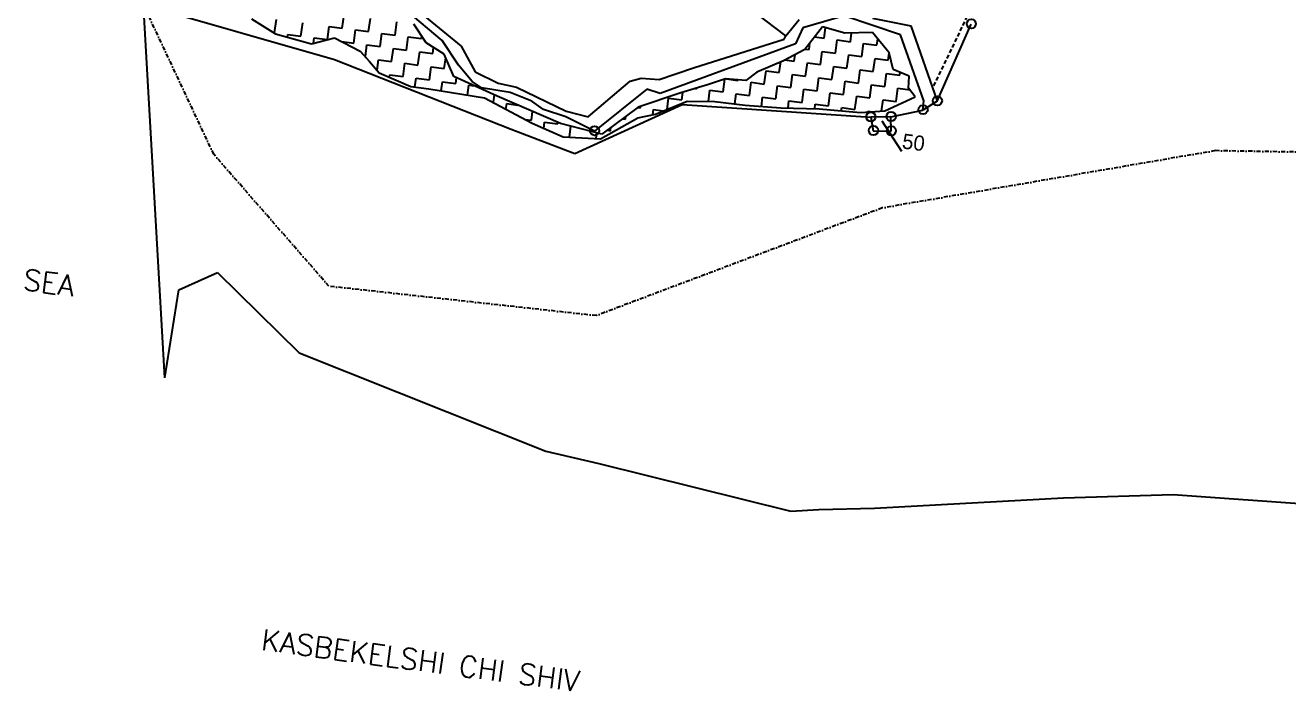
# Model space of a CAD drawing. Header units: metres. Extents: x 291285 to 296393, y 1982985 to 1990470.
# Drawn here: x 293072 to 294624, y 1983062 to 1983879 of the extents above; entities that cross this region are included whole.
import ezdxf

# ---------------------------------------------------------------- set-up
doc = ezdxf.new("R2010")
doc.units = ezdxf.units.M
doc.linetypes.add('DASHDOT', pattern=[1, 0.5, -0.25, 0, -0.25])
doc.linetypes.add('DASHED', pattern=[0.75, 0.5, -0.25])
for name, color, linetype in [('LINE_FOOTPATH', 1, 'DASHED'), ('OFF', 1, 'Continuous'), ('POLY_HATCH', 12, 'Continuous'), ('POLY_PARCEL', 6, 'Continuous'), ('POLY_ROAD', 30, 'Continuous'), ('POLY_WATER', 4, 'Continuous'), ('SYM_STONE', 1, 'Continuous'), ('TEXT_MAPOUT', 7, 'Continuous'), ('TEXT_PARCEL', 7, 'Continuous'), ('V_BOUND_STREAM_LINE', 7, 'DASHDOT')]:
    doc.layers.add(name, color=color, linetype=linetype)
doc.styles.get("Standard").update_dxf_attribs({"font": 'simplex.shx'})
doc.styles.add('TEXT_MAP', font='')
doc.styles.get('TEXT_MAP').set_extended_font_data('Kruti Dev 050')
doc.dimstyles.get("Standard").update_dxf_attribs({"dimtxt": 0.18, "dimasz": 0.18, "dimexe": 0.18, "dimexo": 0.0625, "dimgap": 0.09, "dimtad": 0, "dimtih": 1, "dimtoh": 1, "dimdec": 4, "dimzin": 0, "dimdsep": 46, "dimtxsty": 'Standard', "dimcen": 0.09, "dimadec": 0, "dimazin": 0, "dimtfac": 1, "dimtdec": 4, "dimtofl": 0, "dimtmove": 0, "dimatfit": 3, "dimfxl": 1, "dimtolj": 1, "dimtzin": 0, "dimarcsym": 0})

msp = doc.modelspace()

# ---------------------------------------------------------------- linework, layer by layer
at = {"layer": 'LINE_FOOTPATH', "ltscale": 10}
msp.add_line((294228.5, 1983890.3), (294186.9, 1983803.6), dxfattribs=at)
at = {"layer": 'OFF'}
for p, q in [((293243.4, 1983446.3), (293217.4, 1983904.1)), ((294191.9, 1983786), (294174.2, 1983775))]:
    msp.add_line(p, q, dxfattribs=at)
at = {"layer": 'POLY_HATCH', "linetype": 'Continuous'}
for p, q in [((293461.4, 1983875.6), (293463.6, 1983891.8)), ((293378.3, 1983870.1), (293380.5, 1983886.3)), ((293410.7, 1983865.8), (293412.9, 1983882)), ((293443.1, 1983861.5), (293445.2, 1983877.7)), ((293445.2, 1983877.7), (293461.4, 1983875.6)), ((293475.5, 1983857.2), (293477.6, 1983873.4)), ((293477.6, 1983873.4), (293493.8, 1983871.3)), ((293493.8, 1983871.3), (293496, 1983887.5)), ((293526.2, 1983867), (293528.4, 1983883.2)), ((294053, 1983863.2), (294054.7, 1983876.1)), ((293376.8, 1983870.3), (293378.3, 1983870.1)), ((293394.1, 1983864.5), (293394.5, 1983868)), ((293394.5, 1983868), (293410.7, 1983865.8)), ((293426, 1983856.8), (293426.9, 1983863.7)), ((293426.9, 1983863.7), (293443.1, 1983861.5)), ((293460.7, 1983859.2), (293475.5, 1983857.2)), ((293507.9, 1983853), (293510, 1983869.2)), ((293510, 1983869.2), (293526.2, 1983867)), ((293540.3, 1983848.7), (293542.4, 1983864.9)), ((293542.4, 1983864.9), (293558.6, 1983862.7)), ((293558.6, 1983862.7), (293559, 1983865.8)), ((294034.6, 1983849.2), (294035.7, 1983857.6)), ((294041.4, 1983864.8), (294053, 1983863.2)), ((294067, 1983844.9), (294069.2, 1983861.1)), ((294069.2, 1983861.1), (294085.3, 1983858.9)), ((294085.3, 1983858.9), (294086.8, 1983869.6)), ((294099.4, 1983840.6), (294101.5, 1983856.8)), ((294101.5, 1983856.8), (294117.7, 1983854.7)), ((294117.7, 1983854.7), (294118.8, 1983862.4)), ((293489.8, 1983840.6), (293491.7, 1983855.1)), ((293491.7, 1983855.1), (293507.9, 1983853)), ((293521.9, 1983834.6), (293524.1, 1983850.8)), ((293524.1, 1983850.8), (293540.3, 1983848.7)), ((293554.3, 1983830.3), (293556.5, 1983846.5)), ((293556.5, 1983846.5), (293572.6, 1983844.4)), ((293572.6, 1983844.4), (293573.6, 1983851.7)), ((294016.3, 1983835.1), (294017.3, 1983843.1)), ((294029.7, 1983849.8), (294034.6, 1983849.2)), ((294048.7, 1983830.8), (294050.8, 1983847)), ((294050.8, 1983847), (294067, 1983844.9)), ((294081.1, 1983826.6), (294083.2, 1983842.7)), ((294083.2, 1983842.7), (294099.4, 1983840.6)), ((294131.8, 1983836.3), (294132.9, 1983844.7)), ((293504.1, 1983824.1), (293505.7, 1983836.8)), ((293505.7, 1983836.8), (293521.9, 1983834.6)), ((293536, 1983816.3), (293538.1, 1983832.5)), ((293538.1, 1983832.5), (293554.3, 1983830.3)), ((293568.4, 1983812), (293570.5, 1983828.2)), ((293570.5, 1983828.2), (293586.7, 1983826.1)), ((293586.7, 1983826.1), (293588.4, 1983839.3)), ((293998, 1983821.1), (293999.7, 1983834.1)), ((294005, 1983836.6), (294016.3, 1983835.1)), ((294030.3, 1983816.8), (294032.5, 1983833)), ((294032.5, 1983833), (294048.7, 1983830.8)), ((294062.7, 1983812.5), (294064.9, 1983828.7)), ((294064.9, 1983828.7), (294081.1, 1983826.6)), ((294113.4, 1983822.3), (294115.6, 1983838.5)), ((294115.6, 1983838.5), (294131.8, 1983836.3)), ((293519.4, 1983815.4), (293519.8, 1983818.4)), ((293519.8, 1983818.4), (293536, 1983816.3)), ((293550.7, 1983803.4), (293552.2, 1983814.1)), ((293552.2, 1983814.1), (293568.4, 1983812)), ((293600.7, 1983807.7), (293601.7, 1983814.9)), ((293928.9, 1983797.3), (293931, 1983812.9)), ((293933.3, 1983813.2), (293947.2, 1983811.3)), ((293947.2, 1983811.3), (293947.3, 1983812)), ((293979.6, 1983807), (293981.8, 1983823.2)), ((293981.8, 1983823.2), (293998, 1983821.1)), ((294012, 1983802.7), (294014.1, 1983818.9)), ((294014.1, 1983818.9), (294030.3, 1983816.8)), ((294044.4, 1983798.5), (294046.5, 1983814.6)), ((294046.5, 1983814.6), (294062.7, 1983812.5)), ((294076.8, 1983794.2), (294078.9, 1983810.4)), ((294078.9, 1983810.4), (294095.1, 1983808.2)), ((294095.1, 1983808.2), (294097.3, 1983824.4)), ((294097.3, 1983824.4), (294113.4, 1983822.3)), ((294127.5, 1983803.9), (294129.6, 1983820.1)), ((294129.6, 1983820.1), (294145.8, 1983818)), ((294145.8, 1983818), (294146.3, 1983821.4)), ((293583, 1983798.5), (293584.6, 1983809.9)), ((293584.6, 1983809.9), (293600.7, 1983807.7)), ((293615.3, 1983793.3), (293616.9, 1983805.6)), ((293616.9, 1983805.6), (293624, 1983804.6)), ((293878.2, 1983787.5), (293879.4, 1983796.8)), ((293895.2, 1983801.7), (293896.5, 1983801.5)), ((293896.5, 1983801.5), (293896.6, 1983802.1)), ((293910.9, 1983785.7), (293912.7, 1983799.4)), ((293912.7, 1983799.4), (293928.9, 1983797.3)), ((293943.4, 1983782.5), (293945.1, 1983795.1)), ((293945.1, 1983795.1), (293961.3, 1983793)), ((293961.3, 1983793), (293963.4, 1983809.2)), ((293963.4, 1983809.2), (293979.6, 1983807)), ((293993.7, 1983788.7), (293995.8, 1983804.9)), ((293995.8, 1983804.9), (294012, 1983802.7)), ((294026.1, 1983784.4), (294028.2, 1983800.6)), ((294028.2, 1983800.6), (294044.4, 1983798.5)), ((294058.4, 1983780.1), (294060.6, 1983796.3)), ((294060.6, 1983796.3), (294076.8, 1983794.2)), ((294109.2, 1983789.9), (294111.3, 1983806.1)), ((294111.3, 1983806.1), (294127.5, 1983803.9)), ((294141.5, 1983785.6), (294143.7, 1983801.8)), ((294143.7, 1983801.8), (294158.5, 1983799.8)), ((293644.3, 1983785.5), (293647.2, 1983785.1)), ((293647.2, 1983785.1), (293648.3, 1983793.5)), ((293662.4, 1983775.9), (293663.4, 1983783)), ((293663.4, 1983783), (293676.6, 1983781.2)), ((293827.5, 1983777.7), (293827.7, 1983779.5)), ((293860.2, 1983775.9), (293862, 1983789.6)), ((293862, 1983789.6), (293878.2, 1983787.5)), ((293976, 1983779.5), (293977.5, 1983790.8)), ((293977.5, 1983790.8), (293993.7, 1983788.7)), ((294008.7, 1983777.5), (294009.9, 1983786.5)), ((294009.9, 1983786.5), (294026.1, 1983784.4)), ((294041.5, 1983776.5), (294042.2, 1983782.3)), ((294042.2, 1983782.3), (294058.4, 1983780.1)), ((294090.8, 1983775.8), (294093, 1983792)), ((294093, 1983792), (294109.2, 1983789.9)), ((294123.5, 1983773.7), (294125.4, 1983787.7)), ((294125.4, 1983787.7), (294141.5, 1983785.6)), ((293693.6, 1983762.5), (293695.1, 1983773.3)), ((293805.4, 1983764.2), (293809.1, 1983763.7)), ((293809.1, 1983763.7), (293809.6, 1983767.3)), ((293824.3, 1983778.1), (293827.5, 1983777.7)), ((293842.8, 1983769.5), (293843.6, 1983775.6)), ((293843.6, 1983775.6), (293855.5, 1983774)), ((294074.1, 1983774), (294074.6, 1983778)), ((294074.6, 1983778), (294090.8, 1983775.8)), ((294106.9, 1983772.6), (294107, 1983773.7)), ((294107, 1983773.7), (294112.6, 1983772.9)), ((293685.6, 1983763.5), (293693.6, 1983762.5)), ((293708.8, 1983752.6), (293709.8, 1983760.3)), ((293709.8, 1983760.3), (293726, 1983758.2)), ((293726, 1983758.2), (293726.2, 1983759.9)), ((293740.3, 1983741.7), (293742.1, 1983755.3)), ((293786.5, 1983750.2), (293790.8, 1983749.6)), ((293790.8, 1983749.6), (293791.3, 1983753.8)), ((293773, 1983740.1), (293773.9, 1983746.9))]:
    msp.add_line(p, q, dxfattribs=at)
at = {"layer": 'POLY_HATCH'}
for p, q in [((293349.8, 1983887.1), (293379.4, 1983868.7)), ((293564.6, 1983857.4), (293549.2, 1983880.7)), ((294051.1, 1983877.2), (294029.3, 1983849.4)), ((294078.6, 1983869.4), (294051.1, 1983877.2)), ((293379.4, 1983868.7), (293423.8, 1983856.2)), ((293423.8, 1983856.2), (293451.8, 1983863.7)), ((293451.8, 1983863.7), (293483.5, 1983847.5)), ((293586.5, 1983843.6), (293564.6, 1983857.4)), ((294112.5, 1983870.1), (294078.6, 1983869.4)), ((294132.7, 1983845.4), (294112.5, 1983870.1)), ((293483.5, 1983847.5), (293494.9, 1983834.8)), ((293598.5, 1983816.4), (293586.5, 1983843.6)), ((294029.3, 1983849.4), (294003, 1983835.6)), ((294138, 1983824.8), (294132.7, 1983845.4)), ((293494.9, 1983834.8), (293506.9, 1983820.8)), ((294003, 1983835.6), (293970.5, 1983821.4)), ((293506.9, 1983820.8), (293545.7, 1983804.1)), ((293651.4, 1983792), (293598.5, 1983816.4)), ((293932.1, 1983813.2), (293911, 1983806.6)), ((293956.8, 1983811.2), (293932.1, 1983813.2)), ((293970.5, 1983821.4), (293956.8, 1983811.2)), ((294157.6, 1983816.7), (294138, 1983824.8)), ((294156.7, 1983802.1), (294157.6, 1983816.7)), ((293545.7, 1983804.1), (293567.7, 1983801)), ((293567.7, 1983801), (293635.9, 1983790)), ((293877.2, 1983796.2), (293824.9, 1983778.6)), ((293911, 1983806.6), (293877.2, 1983796.2)), ((294165, 1983791.4), (294156.7, 1983802.1)), ((293635.9, 1983790), (293694.6, 1983758.8)), ((293729.2, 1983758.7), (293651.4, 1983792)), ((293846.2, 1983770.2), (293885, 1983786)), ((293885, 1983786), (293918.8, 1983785.7)), ((293918.8, 1983785.7), (293956, 1983780.9)), ((293956, 1983780.9), (293999.8, 1983777.8)), ((294127.7, 1983773.9), (294165, 1983791.4)), ((293778.4, 1983739.8), (293824.3, 1983765.4)), ((293824.9, 1983778.6), (293779.9, 1983745.3)), ((293824.3, 1983765.4), (293846.2, 1983770.2)), ((293999.8, 1983777.8), (294047.1, 1983776.4)), ((294047.1, 1983776.4), (294097.9, 1983772)), ((294097.9, 1983772), (294127.7, 1983773.9)), ((293694.6, 1983758.8), (293732.7, 1983742.1)), ((293779.9, 1983745.3), (293729.2, 1983758.7)), ((293732.7, 1983742.1), (293778.4, 1983739.8))]:
    msp.add_line(p, q, dxfattribs=at)
at = {"layer": 'POLY_PARCEL'}
for p, q in [((294006, 1983866.2), (293774.5, 1984042.5)), ((294135.1, 1983766.6), (294110.2, 1983766.2))]:
    msp.add_line(p, q, dxfattribs=at)
at = {"layer": 'POLY_ROAD'}
for p, q in [((293584.2, 1983860.4), (293540.1, 1983897.3)), ((293549, 1983901.2), (293607.2, 1983853.6)), ((294077.5, 1983890.7), (294027.1, 1983876.2)), ((294146.8, 1983867.5), (294077.5, 1983890.7)), ((294112.4, 1983888), (294159.7, 1983878.4)), ((294006, 1983866.2), (294022.3, 1983886.1)), ((294027.1, 1983876.2), (294017.9, 1983856.2)), ((294159.7, 1983878.4), (294191.9, 1983786)), ((293604.2, 1983830.2), (293584.2, 1983860.4)), ((293892.8, 1983826.8), (294003.9, 1983862.2)), ((294003.9, 1983862.2), (294006, 1983866.2)), ((294175.3, 1983786.5), (294146.8, 1983867.5)), ((293607.2, 1983853.6), (293624.6, 1983821.8)), ((294017.9, 1983856.2), (293851.9, 1983795.5)), ((293620.7, 1983810), (293604.2, 1983830.2)), ((293850.7, 1983812.4), (293892.8, 1983826.8)), ((293624.6, 1983821.8), (293652.7, 1983808)), ((293763.5, 1983766.6), (293814.8, 1983810.5)), ((293814.8, 1983810.5), (293828.6, 1983814.4)), ((293828.6, 1983814.4), (293850.7, 1983812.4)), ((293632.5, 1983802.3), (293620.7, 1983810)), ((293667.6, 1983796.7), (293632.5, 1983802.3)), ((293652.7, 1983808), (293675.2, 1983803.2)), ((293694.1, 1983785.9), (293667.6, 1983796.7)), ((293675.2, 1983803.2), (293736.5, 1983773.5)), ((293835.3, 1983800.6), (293770.9, 1983749.2)), ((293851.9, 1983795.5), (293835.3, 1983800.6)), ((293708.5, 1983775.8), (293694.1, 1983785.9)), ((294174.2, 1983775), (294175.3, 1983786.5)), ((293736, 1983766.9), (293708.5, 1983775.8)), ((293770.9, 1983749.2), (293736, 1983766.9)), ((293736.5, 1983773.5), (293763.5, 1983766.6))]:
    msp.add_line(p, q, dxfattribs=at)
at = {"layer": 'POLY_WATER'}
for p, q in [((293217.4, 1983904.1), (293451.8, 1983837)), ((294191.9, 1983786), (294233.6, 1983880.4)), ((293451.8, 1983837), (293668.9, 1983751.7)), ((293746.8, 1983721.9), (293878.9, 1983781.7)), ((293878.9, 1983781.7), (294110.2, 1983766.2)), ((294110.2, 1983766.2), (294113.4, 1983749.5)), ((294135.1, 1983766.6), (294174.2, 1983775)), ((294135.4, 1983749.2), (294135.1, 1983766.6)), ((293668.9, 1983751.7), (293746.8, 1983721.9)), ((294113.4, 1983749.5), (294135.4, 1983749.2)), ((293260.8, 1983554.4), (293308, 1983575.7)), ((293308, 1983575.7), (293408.6, 1983476.8)), ((293243.4, 1983446.3), (293260.8, 1983554.4)), ((293408.6, 1983476.8), (293711.4, 1983356.3)), ((293711.4, 1983356.3), (293776.5, 1983341.1)), ((293776.5, 1983341.1), (294012.3, 1983282.6)), ((294114.9, 1983286.4), (294347, 1983298.8)), ((294347, 1983298.8), (294481.7, 1983303.1)), ((294481.7, 1983303.1), (294716.8, 1983286.1)), ((294012.3, 1983282.6), (294046.5, 1983284.7)), ((294046.5, 1983284.7), (294114.9, 1983286.4))]:
    msp.add_line(p, q, dxfattribs=at)
at = {"layer": 'SYM_STONE'}
for centre in [(294233.8, 1983880.9), (294174.5, 1983775.5), (294192.1, 1983786.5), (294110.4, 1983766.7), (294135.3, 1983767.1), (293771.1, 1983749.7), (294113.6, 1983750), (294135.6, 1983749.6)]:
    msp.add_circle(centre, 5.69, dxfattribs=at)
at = {"layer": 'V_BOUND_STREAM_LINE', "ltscale": 10}
for p, q in [((293303.6, 1983720.8), (293217.4, 1983904.1)), ((293445.1, 1983558.8), (293303.6, 1983720.8)), ((294533.4, 1983725.2), (294124.3, 1983654.9)), ((295063.6, 1983716.4), (294533.4, 1983725.2)), ((294124.3, 1983654.9), (293773.1, 1983522.7)), ((293773.1, 1983522.7), (293445.1, 1983558.8))]:
    msp.add_line(p, q, dxfattribs=at)

# ---------------------------------------------------------------- texts
at = {"layer": 'TEXT_MAPOUT'}
for s, height, p in [('SEA', 25.72, (293068.4, 1983554.5)), ('KASBEKELSHI CHI SHIV', 25.723, (293360.6, 1983112.5))]:
    msp.add_text(s, height=height, rotation=352.4629, dxfattribs=at).set_placement(p)
at = {"layer": 'TEXT_PARCEL', "style": 'TEXT_MAP'}
msp.add_text('50', height=18.52, rotation=352.4629, dxfattribs=at).set_placement((294148, 1983728))

# ---------------------------------------------------------------- leaders
msp.add_leader([(294148.3, 1983724.2), (294124.4, 1983761.6)], dimstyle='Standard', override={"dimtxt": 2.5, "dimasz": 2.5, "dimexe": 1.25, "dimexo": 0.625, "dimgap": 0.625, "dimtad": 1, "dimtih": 0, "dimtoh": 0, "dimzin": 8, "dimcen": 2.5, "dimtofl": 1})

doc.saveas('drawing.dxf')
